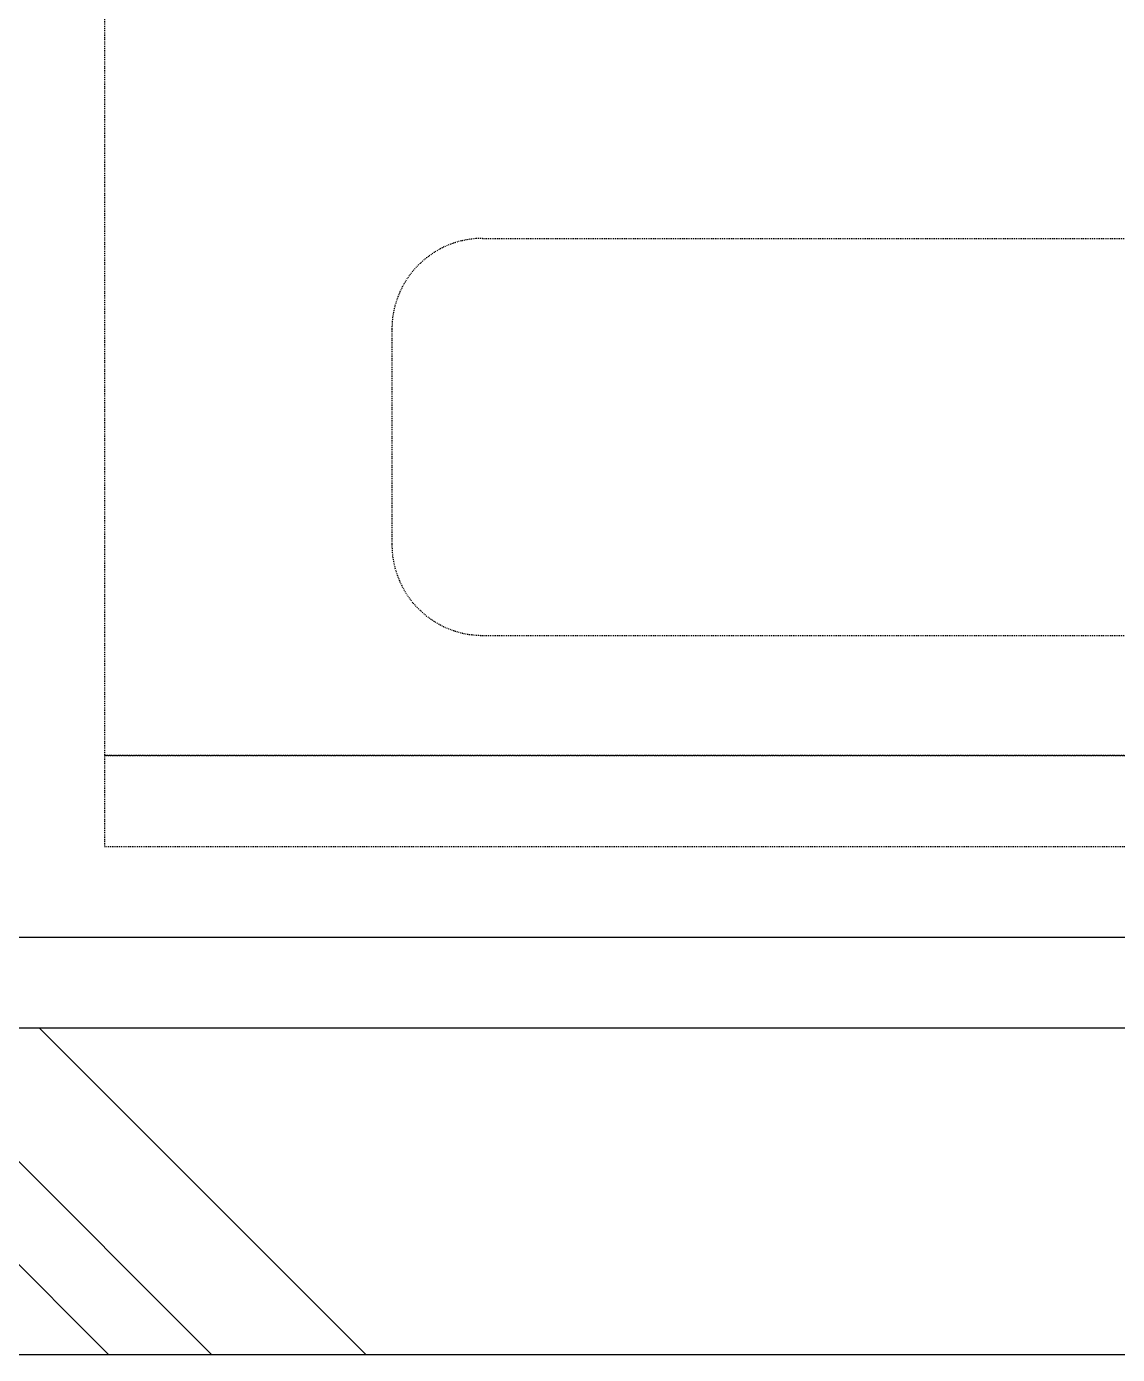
# Model space of a CAD drawing. Header units: inches. Extents: x 58 to 28157, y 27 to 25596.
# Drawn here: x 9705 to 10307, y 15223 to 15955 of the extents above; entities that cross this region are included whole.
import ezdxf

# ---------------------------------------------------------------- set-up
doc = ezdxf.new("R2010")
doc.units = ezdxf.units.IN
doc.header["$MEASUREMENT"] = 0
doc.linetypes.add('HIDDEN', pattern=[2, 1, -1])
for name, color, linetype in [('9', 9, 'Continuous'), ('CONC', 2, 'Continuous'), ('FIN', 6, 'Continuous'), ('FUR', 11, 'HIDDEN')]:
    doc.layers.add(name, color=color, linetype=linetype)

msp = doc.modelspace()

# ---------------------------------------------------------------- linework, layer by layer
at = {"layer": '9'}
for p, q in [((9750.34, 15223.27), (9570.34, 15403.27)), ((9807.02, 15223.27), (9627.02, 15403.27)), ((9892.05, 15223.27), (9712.05, 15403.27))]:
    msp.add_line(p, q, dxfattribs=at)
at = {"layer": 'CONC', "linetype": 'Continuous'}
for p, q in [((8578.1, 15403.27), (10848.1, 15403.27)), ((8578.1, 15223.27), (10848.1, 15223.27))]:
    msp.add_line(p, q, dxfattribs=at)
at = {"layer": 'FIN'}
msp.add_line((8568.1, 15453.27), (10798.1, 15453.27), dxfattribs=at)
at = {"layer": 'FUR', "color": 1, "ltscale": 0.5}
for p, q in [((9956.53, 15838.36), (10539.68, 15838.36)), ((9906.53, 15788.36), (9906.53, 15669.57)), ((9956.53, 15619.57), (10539.68, 15619.57))]:
    msp.add_line(p, q, dxfattribs=at)
for points in [[(10748.1, 15553.27), (10748.1, 17553.27), (9748.1, 17553.27), (9748.1, 15553.27)], [(9748.1, 15503.27), (10748.1, 15503.27), (10748.1, 15553.27), (9748.1, 15553.27)]]:
    msp.add_lwpolyline(points, close=True, dxfattribs=at)
for centre, start, end in [((9956.53, 15788.36), 90, 180), ((9956.53, 15669.57), 180, 270)]:
    msp.add_arc(centre, 50, start, end, dxfattribs=at)

doc.saveas('drawing.dxf')
